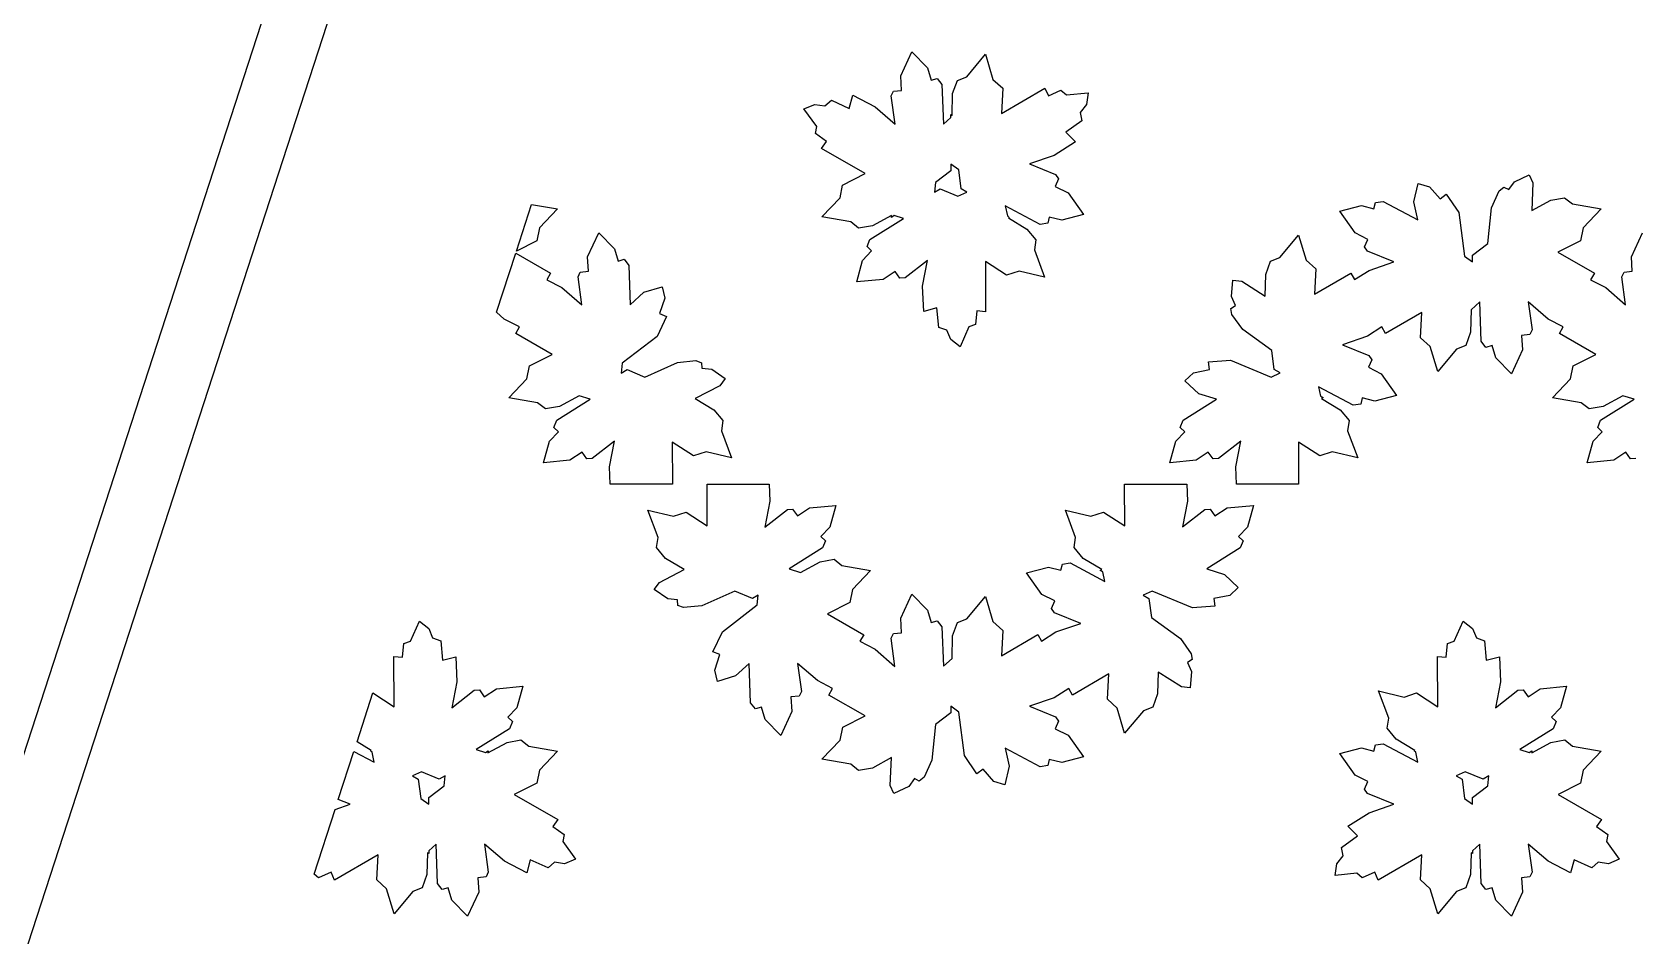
# Model space of a CAD drawing. Header units: metres. Extents: x 20 to 1108, y 20 to 485.
# Drawn here: x 273 to 349.7, y 310.5 to 353.8 of the extents above; entities that cross this region are included whole.
import ezdxf

# ---------------------------------------------------------------- set-up
doc = ezdxf.new("R2010")
doc.units = ezdxf.units.M

msp = doc.modelspace()

# ---------------------------------------------------------------- linework, layer by layer
for p, q in [((251.309, 253.826), (326.309, 484.652)), ((329.463, 484.652), (254.463, 253.826)), ((314.574, 351.729), (315.102, 352.883)), ((315.102, 352.883), (315.856, 352.115)), ((317.734, 351.694), (318.629, 352.768)), ((318.629, 352.768), (318.987, 351.565)), ((314.615, 351.034), (314.574, 351.729)), ((315.856, 352.115), (316.029, 351.521)), ((317.287, 351.519), (317.734, 351.694)), ((314.112, 350.773), (314.22, 350.996)), ((314.22, 350.996), (314.615, 351.034)), ((316.029, 351.521), (316.32, 351.607)), ((316.32, 351.607), (316.547, 351.316)), ((316.547, 351.316), (316.616, 349.427)), ((317.056, 350.884), (317.287, 351.519)), ((318.987, 351.565), (319.458, 351.143)), ((319.393, 349.935), (321.478, 351.146)), ((319.458, 351.143), (319.393, 349.935)), ((321.478, 351.146), (321.648, 350.77)), ((321.648, 350.77), (322.245, 351.042)), ((322.245, 351.042), (322.505, 350.823)), ((322.505, 350.823), (323.543, 350.928)), ((323.543, 350.928), (323.467, 350.368)), ((309.934, 350.149), (310.457, 350.363)), ((310.544, 349.301), (309.934, 350.149)), ((310.457, 350.363), (310.941, 350.297)), ((310.941, 350.297), (311.248, 350.567)), ((311.248, 350.567), (312.103, 350.177)), ((312.103, 350.177), (312.274, 350.807)), ((312.274, 350.807), (313.343, 350.25)), ((313.343, 350.25), (314.297, 349.426)), ((314.297, 349.426), (314.112, 350.773)), ((317.031, 349.842), (317.056, 350.884)), ((323.467, 350.368), (323.168, 349.982)), ((316.616, 349.427), (316.964, 349.746)), ((316.964, 349.746), (316.964, 349.881)), ((316.964, 349.881), (317.031, 349.842)), ((323.247, 349.581), (322.483, 349.036)), ((323.168, 349.982), (323.247, 349.581)), ((310.485, 348.97), (310.544, 349.301)), ((311.019, 348.586), (310.485, 348.97)), ((322.483, 349.036), (322.943, 348.572)), ((310.779, 348.252), (311.019, 348.586)), ((312.868, 347.051), (310.779, 348.252)), ((321.922, 347.922), (320.734, 347.512)), ((322.943, 348.572), (321.922, 347.922)), ((316.963, 347.192), (316.229, 346.63)), ((316.964, 347.511), (316.963, 347.192)), ((317.348, 347.234), (316.964, 347.511)), ((317.468, 346.319), (317.348, 347.234)), ((320.734, 347.512), (321.992, 347.001)), ((311.663, 345.885), (311.789, 346.503)), ((311.789, 346.503), (312.868, 347.051)), ((316.229, 346.63), (316.181, 346.159)), ((316.181, 346.159), (316.46, 346.318)), ((316.46, 346.318), (317.31, 345.965)), ((317.743, 346.159), (317.468, 346.319)), ((322.133, 346.793), (321.972, 346.431)), ((321.972, 346.431), (322.59, 346.123)), ((321.992, 347.001), (322.133, 346.793)), ((339.158, 345.697), (339.363, 346.584)), ((339.363, 346.584), (339.896, 346.424)), ((339.896, 346.424), (340.412, 345.836)), ((343.239, 346.221), (343.464, 346.403)), ((343.464, 346.403), (343.697, 346.282)), ((343.697, 346.282), (343.969, 346.662)), ((343.969, 346.662), (344.682, 346.999)), ((344.682, 346.999), (344.855, 346.61)), ((344.855, 346.61), (344.797, 345.282)), ((296.164, 343.337), (296.891, 345.572)), ((296.891, 345.572), (298.13, 345.36)), ((310.796, 344.973), (311.663, 345.885)), ((317.31, 345.965), (317.743, 346.159)), ((322.59, 346.123), (323.326, 345.087)), ((337.242, 345.368), (337.313, 345.663)), ((337.313, 345.663), (337.681, 345.717)), ((337.681, 345.717), (339.349, 344.83)), ((339.349, 344.83), (339.158, 345.697)), ((340.412, 345.836), (340.702, 346.06)), ((340.702, 346.06), (341.305, 345.183)), ((342.87, 345.41), (343.239, 346.221)), ((344.797, 345.282), (345.71, 345.779)), ((345.71, 345.779), (346.376, 345.897)), ((346.376, 345.897), (346.753, 345.597)), ((346.753, 345.597), (348.13, 345.36)), ((298.13, 345.36), (297.263, 344.447)), ((312.173, 344.737), (310.796, 344.973)), ((313.095, 343.899), (314.698, 344.9)), ((314.129, 345.049), (313.216, 344.554)), ((314.125, 344.955), (314.129, 345.049)), ((314.251, 345.039), (314.125, 344.955)), ((314.698, 344.9), (314.251, 345.039)), ((321.248, 344.615), (319.577, 345.503)), ((319.577, 345.503), (319.682, 345.026)), ((319.682, 345.026), (319.758, 344.949)), ((319.758, 344.949), (319.731, 344.935)), ((319.731, 344.935), (320.617, 344.394)), ((321.684, 344.965), (321.614, 344.669)), ((322.284, 344.816), (321.684, 344.965)), ((323.326, 345.087), (322.284, 344.816)), ((335.601, 345.245), (336.644, 345.517)), ((336.336, 344.209), (335.601, 345.245)), ((336.644, 345.517), (337.242, 345.368)), ((341.305, 345.183), (341.578, 343.1)), ((342.698, 343.703), (342.87, 345.41)), ((348.13, 345.36), (347.263, 344.447)), ((297.263, 344.447), (297.135, 343.83)), ((299.573, 343.068), (300.102, 344.22)), ((300.102, 344.22), (300.856, 343.455)), ((312.549, 344.436), (312.173, 344.737)), ((313.216, 344.554), (312.549, 344.436)), ((320.617, 344.394), (321.05, 343.875)), ((321.614, 344.669), (321.248, 344.615)), ((332.733, 343.034), (333.628, 344.108)), ((333.628, 344.108), (333.987, 342.905)), ((336.954, 343.902), (336.336, 344.209)), ((347.263, 344.447), (347.135, 343.83)), ((349.573, 343.068), (350.102, 344.22)), ((295.212, 340.405), (296.132, 343.238)), ((296.132, 343.238), (297.799, 342.281)), ((297.135, 343.83), (296.164, 343.337)), ((300.856, 343.455), (301.029, 342.86)), ((312.747, 342.896), (313.178, 343.345)), ((312.957, 343.552), (313.095, 343.899)), ((313.178, 343.345), (312.957, 343.552)), ((321.05, 343.875), (320.981, 343.396)), ((320.981, 343.396), (321.464, 342.086)), ((336.792, 343.54), (336.954, 343.902)), ((336.935, 343.332), (336.792, 343.54)), ((338.191, 342.821), (336.935, 343.332)), ((341.963, 343.142), (342.698, 343.703)), ((347.135, 343.83), (346.056, 343.282)), ((346.056, 343.282), (347.799, 342.281)), ((299.614, 342.375), (299.573, 343.068)), ((301.029, 342.86), (301.32, 342.946)), ((301.32, 342.946), (301.548, 342.654)), ((301.548, 342.654), (301.616, 340.768)), ((312.462, 341.861), (312.747, 342.896)), ((315.859, 342.892), (314.787, 342.058)), ((315.62, 341.656), (315.859, 342.892)), ((319.64, 342.184), (318.628, 342.843)), ((318.628, 342.843), (318.634, 340.432)), ((332.056, 342.224), (332.286, 342.859)), ((332.286, 342.859), (332.733, 343.034)), ((333.987, 342.905), (334.457, 342.483)), ((334.457, 342.483), (334.391, 341.275)), ((337.004, 342.411), (338.191, 342.821)), ((341.578, 343.1), (341.963, 342.821)), ((341.963, 342.821), (341.963, 343.142)), ((349.614, 342.375), (349.573, 343.068)), ((297.799, 342.281), (297.617, 341.967)), ((297.617, 341.967), (298.344, 341.59)), ((299.112, 342.112), (299.222, 342.336)), ((299.296, 340.766), (299.112, 342.112)), ((299.222, 342.336), (299.614, 342.375)), ((313.726, 341.981), (312.462, 341.861)), ((314.304, 342.362), (313.726, 341.981)), ((314.534, 342.04), (314.304, 342.362)), ((314.787, 342.058), (314.534, 342.04)), ((320.245, 342.38), (319.64, 342.184)), ((321.464, 342.086), (320.245, 342.38)), ((330.421, 341.156), (330.487, 341.942)), ((330.487, 341.942), (330.906, 341.898)), ((330.906, 341.898), (332.03, 341.184)), ((332.03, 341.184), (332.056, 342.224)), ((334.391, 341.275), (336.13, 342.283)), ((336.13, 342.283), (336.311, 341.97)), ((336.311, 341.97), (337.004, 342.411)), ((347.799, 342.281), (347.617, 341.967)), ((347.617, 341.967), (348.344, 341.59)), ((349.112, 342.112), (349.222, 342.336)), ((349.296, 340.766), (349.112, 342.112)), ((349.222, 342.336), (349.614, 342.375)), ((298.344, 341.59), (299.296, 340.766)), ((301.616, 340.768), (302.272, 341.368)), ((302.272, 341.368), (303.139, 341.634)), ((303.269, 341.091), (303.018, 340.348)), ((303.139, 341.634), (303.269, 341.091)), ((315.674, 340.45), (315.62, 341.656)), ((330.614, 340.731), (330.421, 341.156)), ((348.344, 341.59), (349.296, 340.766)), ((295.581, 340.085), (295.212, 340.405)), ((303.358, 340.208), (302.902, 339.252)), ((303.018, 340.348), (303.358, 340.208)), ((316.306, 340.616), (315.674, 340.45)), ((316.393, 339.682), (316.306, 340.616)), ((318.224, 340.475), (318.158, 339.818)), ((318.634, 340.432), (318.224, 340.475)), ((330.392, 340.588), (330.614, 340.731)), ((330.436, 340.308), (330.392, 340.588)), ((330.957, 339.577), (330.436, 340.308)), ((339.534, 340.4), (337.795, 339.391)), ((339.468, 339.19), (339.534, 340.4)), ((341.899, 340.527), (341.872, 339.449)), ((342.311, 340.905), (341.899, 340.527)), ((342.379, 339.018), (342.311, 340.905)), ((345.581, 340.085), (344.631, 340.908)), ((344.631, 340.908), (344.816, 339.563)), ((296.308, 339.705), (295.581, 340.085)), ((296.128, 339.392), (296.308, 339.705)), ((297.87, 338.392), (296.128, 339.392)), ((316.782, 339.55), (316.393, 339.682)), ((316.966, 339.099), (316.782, 339.55)), ((317.84, 339.706), (317.411, 338.752)), ((318.158, 339.818), (317.84, 339.706)), ((332.346, 338.573), (330.957, 339.577)), ((337.615, 339.704), (336.924, 339.262)), ((337.795, 339.391), (337.615, 339.704)), ((341.872, 339.449), (341.639, 338.815)), ((344.816, 339.563), (344.706, 339.337)), ((346.308, 339.705), (345.581, 340.085)), ((346.128, 339.392), (346.308, 339.705)), ((347.87, 338.392), (346.128, 339.392)), ((302.902, 339.252), (301.229, 337.969)), ((317.411, 338.752), (316.966, 339.099)), ((336.924, 339.262), (335.733, 338.852)), ((335.733, 338.852), (336.992, 338.341)), ((339.939, 338.767), (339.468, 339.19)), ((340.297, 337.565), (339.939, 338.767)), ((341.193, 338.639), (340.297, 337.565)), ((341.639, 338.815), (341.193, 338.639)), ((342.606, 338.726), (342.379, 339.018)), ((342.898, 338.812), (342.606, 338.726)), ((343.071, 338.217), (342.898, 338.812)), ((344.706, 339.337), (344.312, 339.298)), ((344.312, 339.298), (344.354, 338.606)), ((296.791, 337.843), (297.87, 338.392)), ((301.229, 337.969), (301.182, 337.497)), ((302.31, 337.305), (303.885, 338.008)), ((303.885, 338.008), (304.763, 338.091)), ((304.763, 338.091), (305.034, 337.989)), ((305.034, 337.989), (305.046, 337.728)), ((329.31, 338.026), (330.371, 338.109)), ((329.358, 337.662), (329.31, 338.026)), ((330.371, 338.109), (332.309, 337.305)), ((332.467, 337.659), (332.346, 338.573)), ((337.133, 338.133), (336.971, 337.771)), ((336.992, 338.341), (337.133, 338.133)), ((343.825, 337.452), (343.071, 338.217)), ((344.354, 338.606), (343.825, 337.452)), ((346.791, 337.843), (347.87, 338.392)), ((295.796, 336.313), (296.662, 337.226)), ((296.662, 337.226), (296.791, 337.843)), ((301.182, 337.497), (301.459, 337.658)), ((301.459, 337.658), (302.31, 337.305)), ((305.046, 337.728), (305.514, 337.682)), ((305.514, 337.682), (306.16, 337.232)), ((306.16, 337.232), (305.909, 336.888)), ((328.185, 337.127), (328.591, 337.508)), ((328.849, 336.507), (328.185, 337.127)), ((328.591, 337.508), (329.358, 337.662)), ((332.309, 337.305), (332.742, 337.498)), ((332.742, 337.498), (332.467, 337.659)), ((336.971, 337.771), (337.589, 337.463)), ((337.589, 337.463), (338.325, 336.427)), ((345.796, 336.313), (346.662, 337.226)), ((346.662, 337.226), (346.791, 337.843)), ((299.16, 336.407), (298.217, 335.894)), ((299.698, 336.237), (299.16, 336.407)), ((305.909, 336.888), (304.73, 336.275)), ((329.697, 336.238), (328.849, 336.507)), ((336.245, 335.955), (334.577, 336.843)), ((334.577, 336.843), (334.678, 336.384)), ((334.678, 336.384), (334.81, 336.318)), ((334.81, 336.318), (334.729, 336.275)), ((338.325, 336.427), (337.282, 336.156)), ((349.16, 336.407), (348.217, 335.894)), ((349.698, 336.237), (349.16, 336.407)), ((297.174, 336.076), (295.796, 336.313)), ((297.551, 335.776), (297.174, 336.076)), ((298.217, 335.894), (297.551, 335.776)), ((298.095, 335.238), (299.698, 336.237)), ((304.73, 336.275), (305.617, 335.734)), ((305.617, 335.734), (306.05, 335.215)), ((328.095, 335.238), (329.697, 336.238)), ((334.729, 336.275), (335.617, 335.734)), ((335.617, 335.734), (336.05, 335.215)), ((336.613, 336.009), (336.245, 335.955)), ((336.683, 336.304), (336.613, 336.009)), ((337.282, 336.156), (336.683, 336.304)), ((347.174, 336.076), (345.796, 336.313)), ((347.551, 335.776), (347.174, 336.076)), ((348.217, 335.894), (347.551, 335.776)), ((348.095, 335.238), (349.698, 336.237)), ((297.957, 334.892), (298.095, 335.238)), ((298.178, 334.685), (297.957, 334.892)), ((306.05, 335.215), (305.981, 334.735)), ((327.958, 334.892), (328.095, 335.238)), ((328.178, 334.685), (327.958, 334.892)), ((336.05, 335.215), (335.98, 334.735)), ((347.957, 334.892), (348.095, 335.238)), ((348.178, 334.685), (347.957, 334.892)), ((297.461, 333.201), (297.747, 334.235)), ((297.747, 334.235), (298.178, 334.685)), ((300.859, 334.233), (299.787, 333.398)), ((300.62, 332.996), (300.859, 334.233)), ((304.641, 333.524), (303.628, 334.183)), ((303.628, 334.183), (303.633, 332.176)), ((305.981, 334.735), (306.464, 333.427)), ((327.462, 333.201), (327.747, 334.235)), ((327.747, 334.235), (328.178, 334.685)), ((330.858, 334.232), (329.786, 333.398)), ((330.619, 332.996), (330.858, 334.232)), ((334.641, 333.524), (333.627, 334.183)), ((333.627, 334.183), (333.632, 332.176)), ((335.98, 334.735), (336.464, 333.427)), ((347.461, 333.201), (347.747, 334.235)), ((347.747, 334.235), (348.178, 334.685)), ((298.727, 333.32), (297.461, 333.201)), ((299.304, 333.702), (298.727, 333.32)), ((299.535, 333.379), (299.304, 333.702)), ((299.787, 333.398), (299.535, 333.379)), ((305.246, 333.719), (304.641, 333.524)), ((306.464, 333.427), (305.246, 333.719)), ((328.726, 333.32), (327.462, 333.201)), ((329.305, 333.701), (328.726, 333.32)), ((329.534, 333.379), (329.305, 333.701)), ((329.786, 333.398), (329.534, 333.379)), ((335.245, 333.719), (334.641, 333.524)), ((336.464, 333.427), (335.245, 333.719)), ((348.727, 333.32), (347.461, 333.201)), ((349.304, 333.702), (348.727, 333.32)), ((349.535, 333.379), (349.304, 333.702)), ((349.787, 333.398), (349.535, 333.379)), ((300.657, 332.176), (300.62, 332.996)), ((330.657, 332.176), (330.619, 332.996)), ((303.633, 332.176), (300.657, 332.176)), ((305.298, 330.169), (305.293, 332.177)), ((305.293, 332.177), (308.27, 332.177)), ((308.27, 332.177), (308.306, 331.356)), ((325.299, 330.169), (325.294, 332.177)), ((325.294, 332.177), (328.27, 332.177)), ((328.27, 332.177), (328.307, 331.356)), ((333.632, 332.176), (330.657, 332.176)), ((308.306, 331.356), (308.068, 330.119)), ((308.068, 330.119), (309.139, 330.954)), ((309.139, 330.954), (309.391, 330.973)), ((309.391, 330.973), (309.622, 330.65)), ((309.622, 330.65), (310.2, 331.032)), ((310.2, 331.032), (311.465, 331.151)), ((311.465, 331.151), (311.179, 330.116)), ((328.307, 331.356), (328.069, 330.12)), ((328.069, 330.12), (329.14, 330.954)), ((329.14, 330.954), (329.392, 330.973)), ((329.392, 330.973), (329.621, 330.651)), ((329.621, 330.651), (330.201, 331.032)), ((330.201, 331.032), (331.464, 331.151)), ((331.464, 331.151), (331.179, 330.116)), ((302.946, 329.616), (302.462, 330.925)), ((302.462, 330.925), (303.68, 330.633)), ((303.68, 330.633), (304.285, 330.828)), ((304.285, 330.828), (305.298, 330.169)), ((322.947, 329.616), (322.462, 330.925)), ((322.462, 330.925), (323.681, 330.633)), ((323.681, 330.633), (324.285, 330.828)), ((324.285, 330.828), (325.299, 330.169)), ((302.876, 329.137), (302.946, 329.616)), ((311.179, 330.116), (310.748, 329.667)), ((310.748, 329.667), (310.969, 329.46)), ((310.969, 329.46), (310.831, 329.114)), ((322.876, 329.137), (322.947, 329.616)), ((331.179, 330.116), (330.748, 329.667)), ((330.748, 329.667), (330.968, 329.46)), ((330.968, 329.46), (330.831, 329.114)), ((303.309, 328.618), (302.876, 329.137)), ((310.831, 329.114), (309.229, 328.114)), ((323.309, 328.618), (322.876, 329.137)), ((330.831, 329.114), (329.23, 328.113)), ((303.017, 327.464), (304.197, 328.078)), ((304.197, 328.078), (303.309, 328.618)), ((309.229, 328.114), (309.766, 327.944)), ((309.766, 327.944), (310.709, 328.458)), ((310.709, 328.458), (311.375, 328.576)), ((311.375, 328.576), (311.752, 328.276)), ((311.752, 328.276), (313.13, 328.039)), ((313.13, 328.039), (312.264, 327.126)), ((320.602, 327.925), (321.645, 328.196)), ((321.337, 326.889), (320.602, 327.925)), ((321.645, 328.196), (322.243, 328.048)), ((322.243, 328.048), (322.314, 328.344)), ((322.314, 328.344), (322.681, 328.397)), ((322.681, 328.397), (324.349, 327.51)), ((324.198, 328.077), (323.309, 328.618)), ((324.117, 328.034), (324.198, 328.077)), ((324.248, 327.968), (324.117, 328.034)), ((324.349, 327.51), (324.248, 327.968)), ((329.23, 328.113), (330.077, 327.845)), ((302.766, 327.12), (303.017, 327.464)), ((303.412, 326.67), (302.766, 327.12)), ((312.264, 327.126), (312.135, 326.509)), ((330.077, 327.845), (330.742, 327.225)), ((330.742, 327.225), (330.335, 326.844)), ((303.88, 326.624), (303.412, 326.67)), ((303.893, 326.362), (303.88, 326.624)), ((304.163, 326.261), (303.893, 326.362)), ((305.041, 326.345), (304.163, 326.261)), ((306.617, 327.047), (305.041, 326.345)), ((306.025, 325.1), (307.698, 326.383)), ((307.467, 326.693), (306.617, 327.047)), ((307.744, 326.855), (307.467, 326.693)), ((307.698, 326.383), (307.744, 326.855)), ((312.135, 326.509), (311.056, 325.961)), ((314.573, 325.746), (315.102, 326.9)), ((315.102, 326.9), (315.856, 326.135)), ((317.734, 325.713), (318.629, 326.787)), ((318.629, 326.787), (318.988, 325.585)), ((321.955, 326.581), (321.337, 326.889)), ((321.793, 326.219), (321.955, 326.581)), ((326.617, 327.047), (326.184, 326.854)), ((326.184, 326.854), (326.459, 326.693)), ((326.459, 326.693), (326.58, 325.778)), ((328.555, 326.243), (326.617, 327.047)), ((330.335, 326.844), (329.569, 326.69)), ((329.569, 326.69), (329.617, 326.326)), ((291.086, 324.647), (291.515, 325.6)), ((291.515, 325.6), (291.96, 325.253)), ((311.056, 325.961), (312.798, 324.96)), ((314.615, 325.054), (314.573, 325.746)), ((315.856, 326.135), (316.029, 325.54)), ((316.029, 325.54), (316.321, 325.626)), ((316.321, 325.626), (316.547, 325.334)), ((317.287, 325.537), (317.734, 325.713)), ((318.988, 325.585), (319.458, 325.162)), ((321.935, 326.011), (321.793, 326.219)), ((323.194, 325.5), (321.935, 326.011)), ((326.58, 325.778), (327.969, 324.776)), ((329.617, 326.326), (328.555, 326.243)), ((341.086, 324.647), (341.515, 325.6)), ((341.515, 325.6), (341.96, 325.253)), ((291.96, 325.253), (292.145, 324.802)), ((292.145, 324.802), (292.534, 324.671)), ((305.569, 324.144), (306.025, 325.1)), ((312.798, 324.96), (312.618, 324.647)), ((314.111, 324.789), (314.22, 325.016)), ((314.22, 325.016), (314.615, 325.054)), ((316.547, 325.334), (316.616, 323.446)), ((317.028, 323.824), (317.054, 324.902)), ((317.054, 324.902), (317.287, 325.537)), ((319.458, 325.162), (319.393, 323.952)), ((319.393, 323.952), (321.131, 324.961)), ((321.131, 324.961), (321.312, 324.648)), ((321.312, 324.648), (322.002, 325.09)), ((322.002, 325.09), (323.194, 325.5)), ((341.96, 325.253), (342.145, 324.802)), ((342.145, 324.802), (342.534, 324.671)), ((290.702, 323.877), (290.769, 324.533)), ((290.769, 324.533), (291.086, 324.647)), ((292.534, 324.671), (292.62, 323.735)), ((305.909, 324.004), (305.569, 324.144)), ((312.618, 324.647), (313.345, 324.267)), ((313.345, 324.267), (314.295, 323.443)), ((314.295, 323.443), (314.111, 324.789)), ((327.969, 324.776), (328.491, 324.044)), ((328.491, 324.044), (328.534, 323.764)), ((340.702, 323.877), (340.769, 324.533)), ((340.769, 324.533), (341.086, 324.647)), ((342.534, 324.671), (342.62, 323.735)), ((290.298, 321.509), (290.292, 323.921)), ((290.292, 323.921), (290.702, 323.877)), ((292.62, 323.735), (293.252, 323.901)), ((293.252, 323.901), (293.306, 322.695)), ((305.658, 323.261), (305.909, 324.004)), ((307.311, 323.584), (306.655, 322.984)), ((307.378, 321.697), (307.311, 323.584)), ((310.582, 322.762), (309.63, 323.586)), ((309.63, 323.586), (309.815, 322.239)), ((316.616, 323.446), (317.028, 323.824)), ((328.534, 323.764), (328.313, 323.621)), ((328.313, 323.621), (328.505, 323.195)), ((340.298, 321.509), (340.292, 323.921)), ((340.292, 323.921), (340.702, 323.877)), ((342.62, 323.735), (343.252, 323.901)), ((343.252, 323.901), (343.306, 322.695)), ((293.306, 322.695), (293.068, 321.46)), ((305.787, 322.718), (305.658, 323.261)), ((306.655, 322.984), (305.787, 322.718)), ((311.309, 322.385), (310.582, 322.762)), ((324.535, 323.077), (322.796, 322.068)), ((324.469, 321.869), (324.535, 323.077)), ((326.897, 323.168), (326.87, 322.128)), ((328.021, 322.454), (326.897, 323.168)), ((328.505, 323.195), (328.44, 322.41)), ((343.306, 322.695), (343.068, 321.46)), ((288.526, 319.825), (289.286, 322.168)), ((289.286, 322.168), (290.298, 321.509)), ((293.068, 321.46), (294.139, 322.294)), ((294.139, 322.294), (294.392, 322.312)), ((294.392, 322.312), (294.622, 321.989)), ((294.622, 321.989), (295.201, 322.371)), ((295.201, 322.371), (296.464, 322.491)), ((296.464, 322.491), (296.179, 321.456)), ((309.704, 322.016), (309.313, 321.977)), ((309.313, 321.977), (309.354, 321.284)), ((309.815, 322.239), (309.704, 322.016)), ((311.127, 322.07), (311.309, 322.385)), ((312.87, 321.069), (311.127, 322.07)), ((321.922, 321.941), (320.736, 321.53)), ((322.616, 322.383), (321.922, 321.941)), ((322.796, 322.068), (322.616, 322.383)), ((324.94, 321.446), (324.469, 321.869)), ((326.87, 322.128), (326.64, 321.493)), ((328.44, 322.41), (328.021, 322.454)), ((337.946, 320.956), (337.462, 322.266)), ((337.462, 322.266), (338.681, 321.972)), ((338.681, 321.972), (339.286, 322.168)), ((339.286, 322.168), (340.298, 321.509)), ((343.068, 321.46), (344.139, 322.294)), ((344.139, 322.294), (344.392, 322.312)), ((344.392, 322.312), (344.622, 321.989)), ((344.622, 321.989), (345.201, 322.371)), ((345.201, 322.371), (346.464, 322.491)), ((346.464, 322.491), (346.179, 321.456)), ((296.179, 321.456), (295.748, 321.007)), ((295.748, 321.007), (295.969, 320.8)), ((307.607, 321.405), (307.378, 321.697)), ((307.898, 321.491), (307.607, 321.405)), ((308.071, 320.897), (307.898, 321.491)), ((309.354, 321.284), (308.825, 320.132)), ((311.791, 320.522), (312.87, 321.069)), ((316.963, 321.211), (316.229, 320.65)), ((317.348, 321.253), (316.963, 321.53)), ((316.963, 321.53), (316.963, 321.211)), ((317.621, 319.169), (317.348, 321.253)), ((320.736, 321.53), (321.992, 321.02)), ((321.992, 321.02), (322.134, 320.812)), ((325.298, 320.245), (324.94, 321.446)), ((326.194, 321.318), (325.298, 320.245)), ((326.64, 321.493), (326.194, 321.318)), ((346.179, 321.456), (345.748, 321.007)), ((345.748, 321.007), (345.969, 320.8)), ((295.831, 320.454), (294.229, 319.453)), ((295.969, 320.8), (295.831, 320.454)), ((308.825, 320.132), (308.071, 320.897)), ((311.663, 319.904), (311.791, 320.522)), ((316.229, 320.65), (316.056, 318.942)), ((322.134, 320.812), (321.972, 320.45)), ((321.972, 320.45), (322.59, 320.143)), ((337.876, 320.477), (337.946, 320.956)), ((338.309, 319.958), (337.876, 320.477)), ((345.831, 320.454), (344.229, 319.453)), ((345.969, 320.8), (345.831, 320.454)), ((289.196, 319.417), (288.526, 319.825)), ((294.229, 319.453), (294.675, 319.313)), ((294.797, 319.303), (295.71, 319.798)), ((295.71, 319.798), (296.377, 319.916)), ((296.377, 319.916), (296.753, 319.614)), ((296.753, 319.614), (298.13, 319.38)), ((310.796, 318.991), (311.663, 319.904)), ((321.245, 318.635), (319.577, 319.522)), ((319.577, 319.522), (319.769, 318.654)), ((322.59, 320.143), (323.326, 319.107)), ((335.601, 319.265), (336.643, 319.536)), ((336.643, 319.536), (337.242, 319.387)), ((337.242, 319.387), (337.313, 319.683)), ((337.313, 319.683), (337.678, 319.736)), ((337.678, 319.736), (339.349, 318.85)), ((339.196, 319.417), (338.309, 319.958)), ((344.229, 319.453), (344.675, 319.313)), ((344.797, 319.303), (345.71, 319.798)), ((345.71, 319.798), (346.377, 319.916)), ((346.377, 319.916), (346.753, 319.614)), ((346.753, 319.614), (348.13, 319.38)), ((287.629, 317.068), (288.376, 319.366)), ((288.376, 319.366), (289.349, 318.85)), ((289.168, 319.402), (289.196, 319.417)), ((289.244, 319.325), (289.168, 319.402)), ((289.349, 318.85), (289.244, 319.325)), ((294.675, 319.313), (294.801, 319.397)), ((294.801, 319.397), (294.797, 319.303)), ((298.13, 319.38), (297.263, 318.467)), ((312.173, 318.756), (310.796, 318.991)), ((312.55, 318.455), (312.173, 318.756)), ((314.129, 319.069), (313.216, 318.572)), ((314.072, 317.741), (314.129, 319.069)), ((316.056, 318.942), (315.688, 318.131)), ((318.224, 318.292), (317.621, 319.169)), ((321.614, 318.689), (321.245, 318.635)), ((321.684, 318.984), (321.614, 318.689)), ((322.283, 318.836), (321.684, 318.984)), ((323.326, 319.107), (322.283, 318.836)), ((336.336, 318.229), (335.601, 319.265)), ((339.168, 319.402), (339.196, 319.417)), ((339.244, 319.325), (339.168, 319.402)), ((339.349, 318.85), (339.244, 319.325)), ((344.675, 319.313), (344.801, 319.397)), ((344.801, 319.397), (344.797, 319.303)), ((348.13, 319.38), (347.263, 318.467)), ((291.617, 318.387), (291.183, 318.193)), ((291.183, 318.193), (291.458, 318.033)), ((291.458, 318.033), (291.578, 317.118)), ((292.466, 318.033), (291.617, 318.387)), ((292.745, 318.193), (292.466, 318.033)), ((292.698, 317.722), (292.745, 318.193)), ((297.263, 318.467), (297.137, 317.849)), ((313.216, 318.572), (312.55, 318.455)), ((315.23, 318.069), (314.957, 317.689)), ((315.462, 317.948), (315.23, 318.069)), ((315.688, 318.131), (315.462, 317.948)), ((318.514, 318.516), (318.224, 318.292)), ((319.031, 317.929), (318.514, 318.516)), ((319.564, 317.769), (319.031, 317.929)), ((319.769, 318.654), (319.564, 317.769)), ((336.954, 317.921), (336.336, 318.229)), ((336.793, 317.559), (336.954, 317.921)), ((341.617, 318.387), (341.183, 318.193)), ((341.183, 318.193), (341.458, 318.033)), ((341.458, 318.033), (341.578, 317.118)), ((342.466, 318.033), (341.617, 318.387)), ((342.745, 318.193), (342.466, 318.033)), ((342.698, 317.722), (342.745, 318.193)), ((347.263, 318.467), (347.137, 317.849)), ((291.962, 316.841), (291.963, 317.16)), ((291.963, 317.16), (292.698, 317.722)), ((297.137, 317.849), (296.058, 317.301)), ((296.058, 317.301), (298.148, 316.1)), ((314.244, 317.353), (314.072, 317.741)), ((314.957, 317.689), (314.244, 317.353)), ((336.935, 317.351), (336.793, 317.559)), ((338.193, 316.84), (336.935, 317.351)), ((341.962, 316.841), (341.963, 317.16)), ((341.963, 317.16), (342.698, 317.722)), ((347.137, 317.849), (346.058, 317.301)), ((346.058, 317.301), (348.148, 316.1)), ((286.467, 313.49), (287.475, 316.592)), ((287.475, 316.592), (288.193, 316.84)), ((288.193, 316.84), (287.629, 317.068)), ((291.578, 317.118), (291.962, 316.841)), ((335.984, 315.779), (337.004, 316.43)), ((337.004, 316.43), (338.193, 316.84)), ((341.578, 317.118), (341.962, 316.841)), ((298.148, 316.1), (297.908, 315.766)), ((297.908, 315.766), (298.442, 315.382)), ((336.444, 315.316), (335.984, 315.779)), ((348.148, 316.1), (347.908, 315.766)), ((347.908, 315.766), (348.442, 315.382)), ((292.311, 314.925), (291.962, 314.606)), ((292.379, 313.036), (292.311, 314.925)), ((295.583, 314.102), (294.629, 314.926)), ((294.629, 314.926), (294.815, 313.579)), ((298.442, 315.382), (298.382, 315.052)), ((298.382, 315.052), (298.992, 314.203)), ((335.679, 314.771), (336.444, 315.316)), ((342.311, 314.925), (341.962, 314.606)), ((342.379, 313.036), (342.311, 314.925)), ((345.583, 314.102), (344.629, 314.926)), ((344.629, 314.926), (344.815, 313.579)), ((348.442, 315.382), (348.382, 315.052)), ((348.382, 315.052), (348.992, 314.203)), ((289.534, 314.417), (287.449, 313.206)), ((289.468, 313.21), (289.534, 314.417)), ((291.896, 314.51), (291.87, 313.468)), ((291.962, 314.471), (291.896, 314.51)), ((291.962, 314.606), (291.962, 314.471)), ((296.653, 313.545), (295.583, 314.102)), ((296.824, 314.176), (296.653, 313.545)), ((297.678, 313.785), (296.824, 314.176)), ((297.986, 314.055), (297.678, 313.785)), ((298.469, 313.988), (297.986, 314.055)), ((298.992, 314.203), (298.469, 313.988)), ((335.459, 313.984), (335.758, 314.37)), ((335.758, 314.37), (335.679, 314.771)), ((339.534, 314.417), (337.449, 313.206)), ((339.468, 313.21), (339.534, 314.417)), ((341.896, 314.51), (341.87, 313.468)), ((341.962, 314.471), (341.896, 314.51)), ((341.962, 314.606), (341.962, 314.471)), ((346.653, 313.545), (345.583, 314.102)), ((346.824, 314.176), (346.653, 313.545)), ((347.678, 313.785), (346.824, 314.176)), ((347.986, 314.055), (347.678, 313.785)), ((348.469, 313.988), (347.986, 314.055)), ((348.992, 314.203), (348.469, 313.988)), ((286.681, 313.31), (286.467, 313.49)), ((287.279, 313.583), (286.681, 313.31)), ((287.449, 313.206), (287.279, 313.583)), ((291.87, 313.468), (291.639, 312.833)), ((294.706, 313.357), (294.312, 313.318)), ((294.312, 313.318), (294.353, 312.624)), ((294.815, 313.579), (294.706, 313.357)), ((335.383, 313.424), (335.459, 313.984)), ((336.421, 313.528), (335.383, 313.424)), ((336.681, 313.31), (336.421, 313.528)), ((337.279, 313.583), (336.681, 313.31)), ((337.449, 313.206), (337.279, 313.583)), ((341.87, 313.468), (341.639, 312.833)), ((344.706, 313.357), (344.312, 313.318)), ((344.312, 313.318), (344.353, 312.624)), ((344.815, 313.579), (344.706, 313.357)), ((289.94, 312.788), (289.468, 313.21)), ((290.297, 311.584), (289.94, 312.788)), ((291.193, 312.657), (290.297, 311.584)), ((291.639, 312.833), (291.193, 312.657)), ((292.607, 312.745), (292.379, 313.036)), ((292.898, 312.831), (292.607, 312.745)), ((293.071, 312.236), (292.898, 312.831)), ((294.353, 312.624), (293.825, 311.469)), ((339.94, 312.788), (339.468, 313.21)), ((340.297, 311.584), (339.94, 312.788)), ((341.193, 312.657), (340.297, 311.584)), ((341.639, 312.833), (341.193, 312.657)), ((342.607, 312.745), (342.379, 313.036)), ((342.898, 312.831), (342.607, 312.745)), ((343.071, 312.236), (342.898, 312.831)), ((344.353, 312.624), (343.825, 311.469)), ((293.825, 311.469), (293.071, 312.236)), ((343.825, 311.469), (343.071, 312.236))]:
    msp.add_line(p, q)

doc.saveas('drawing.dxf')
